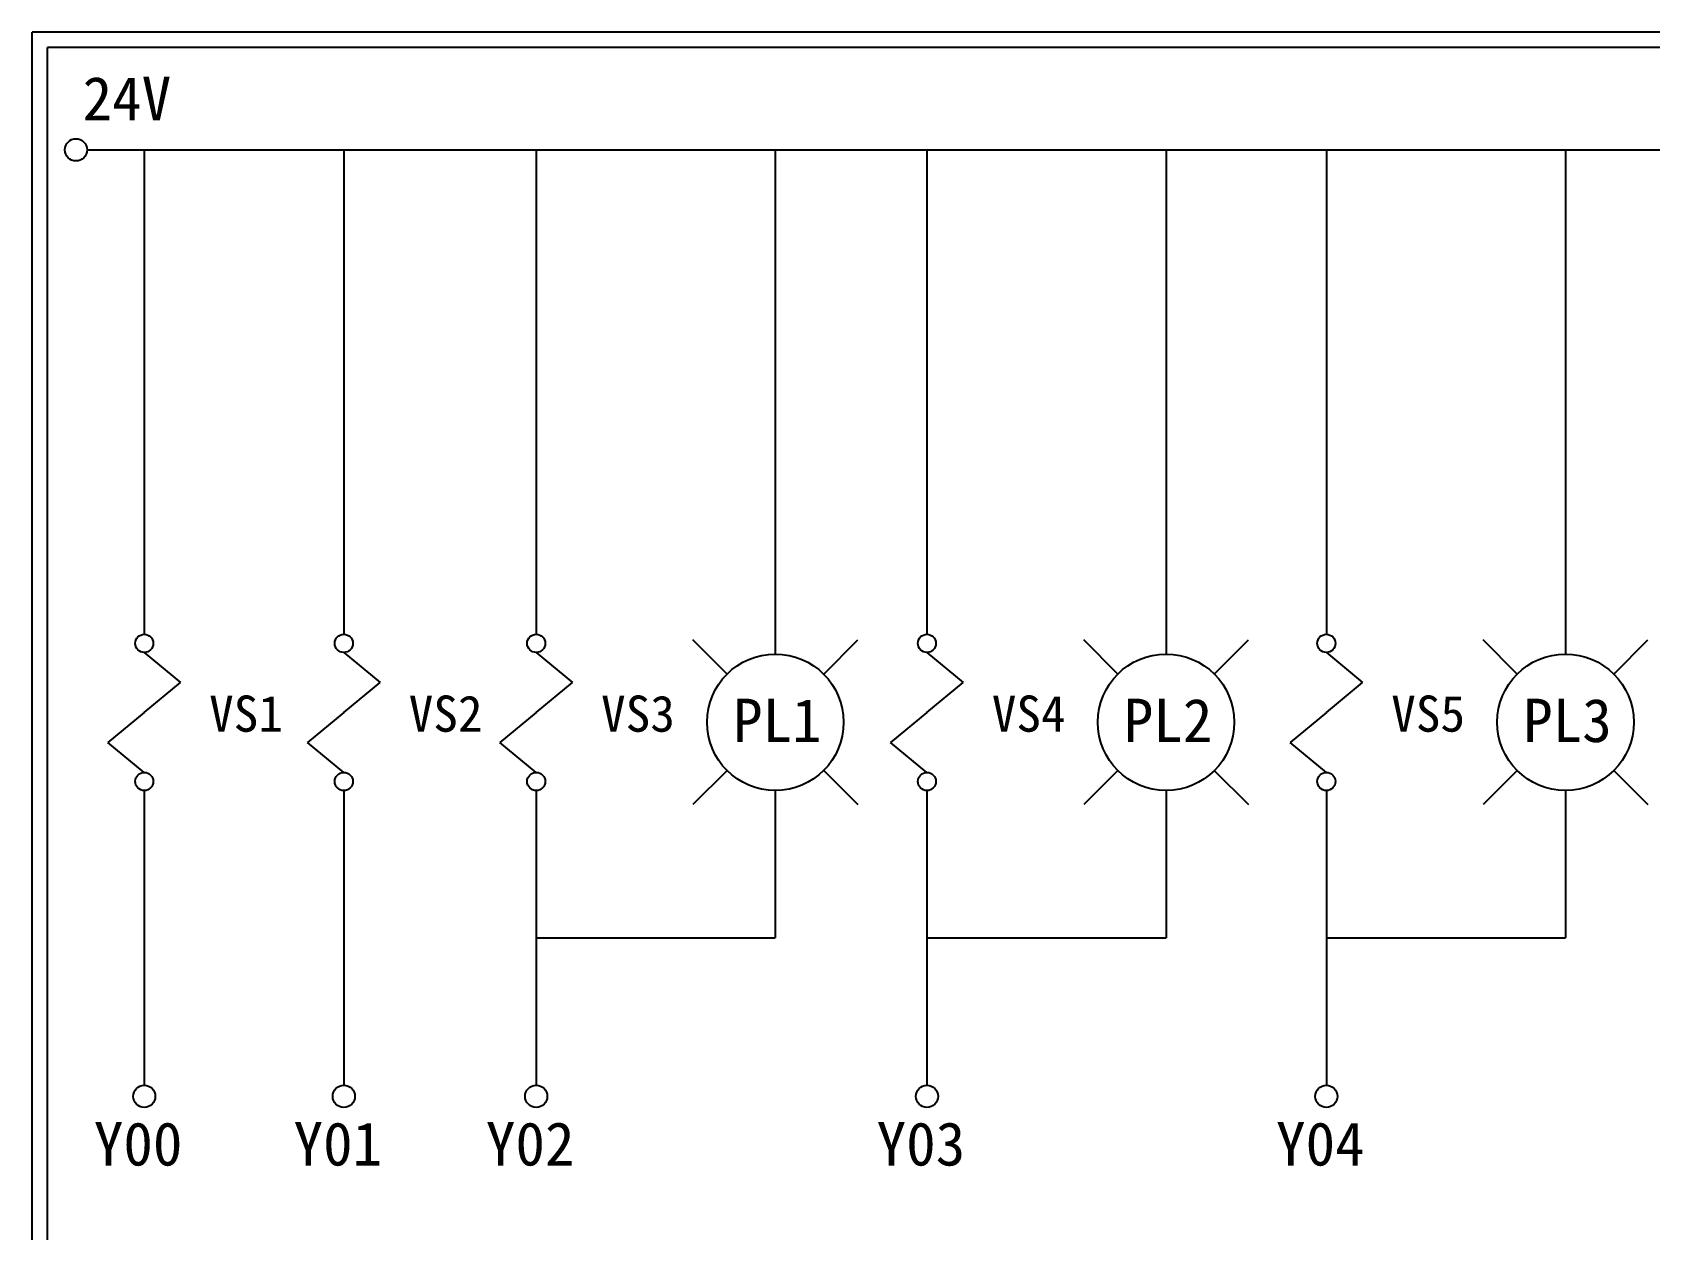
# Model space of a CAD drawing. Extents: x 926 to 1213, y 3 to 207.
# Drawn here: x 925.7 to 1059.8, y 107.6 to 207 of the extents above; entities that cross this region are included whole.
import ezdxf

# ---------------------------------------------------------------- set-up
doc = ezdxf.new("R2010")
doc.units = 0
doc.layers.get('0').update_dxf_attribs({"linetype": 'CONTINUOUS'})
doc.layers.add('圖框層', color=7, linetype='CONTINUOUS')
doc.layers.add('標尺寸層', color=3, linetype='CONTINUOUS')
doc.styles.add('STSL', font='KAIU.TTF')

msp = doc.modelspace()

# ---------------------------------------------------------------- linework, layer by layer
for p, q in [((983.35, 153.73), (980.52, 156.56)), ((991.36, 153.73), (994.18, 156.56)), ((1015.75, 153.73), (1012.92, 156.56)), ((1023.75, 153.73), (1026.58, 156.56)), ((1048.87, 153.73), (1046.04, 156.56)), ((1056.88, 153.73), (1059.7, 156.56)), ((983.35, 145.72), (980.52, 142.9)), ((991.36, 145.72), (994.18, 142.9)), ((1015.75, 145.73), (1012.92, 142.9)), ((1023.75, 145.73), (1026.58, 142.9)), ((1048.87, 145.73), (1046.04, 142.9)), ((1056.88, 145.73), (1059.7, 142.9))]:
    msp.add_line(p, q)
at = {"layer": '圖框層', "color": 7}
for p, q in [((1212.74, 206.97), (925.74, 206.97)), ((925.74, 3), (925.74, 206.97)), ((1211.49, 205.72), (926.99, 205.72)), ((926.99, 4.25), (926.99, 205.72))]:
    msp.add_line(p, q, dxfattribs=at)
at = {"layer": '標尺寸層', "color": 7}
for p, q in [((930.28, 197.22), (1207.88, 197.22)), ((935.02, 197.22), (935.02, 157.03)), ((951.57, 197.22), (951.57, 157.03)), ((967.52, 197.22), (967.52, 157.03)), ((987.35, 197.22), (987.35, 155.39)), ((999.92, 197.22), (999.92, 157.03)), ((1019.75, 197.22), (1019.75, 155.39)), ((1033.04, 197.22), (1033.04, 157.03)), ((1052.87, 197.22), (1052.87, 155.39)), ((935.02, 155.53), (938.02, 153.04)), ((951.57, 155.53), (954.57, 153.04)), ((967.52, 155.53), (970.52, 153.04)), ((999.92, 155.53), (1002.92, 153.04)), ((1033.04, 155.53), (1036.04, 153.04)), ((935.02, 150.55), (938.02, 153.04)), ((951.57, 150.55), (954.57, 153.04)), ((967.52, 150.55), (970.52, 153.04)), ((999.92, 150.55), (1002.92, 153.04)), ((1033.04, 150.55), (1036.04, 153.04)), ((935.02, 150.55), (932.01, 148.06)), ((951.57, 150.55), (948.56, 148.06)), ((967.52, 150.55), (964.51, 148.06)), ((999.92, 150.55), (996.91, 148.06)), ((1033.04, 150.55), (1030.03, 148.06)), ((935.02, 145.57), (932.01, 148.06)), ((951.57, 145.57), (948.56, 148.06)), ((967.52, 145.57), (964.51, 148.06)), ((999.92, 145.57), (996.91, 148.06)), ((1033.04, 145.57), (1030.03, 148.06)), ((935.02, 144.07), (935.02, 119.62)), ((951.57, 144.07), (951.57, 119.62)), ((967.52, 144.07), (967.52, 119.62)), ((987.35, 144.07), (987.35, 131.84)), ((999.92, 144.07), (999.92, 119.62)), ((1019.75, 144.07), (1019.75, 131.84)), ((1033.04, 144.07), (1033.04, 119.62)), ((1052.87, 144.07), (1052.87, 131.84))]:
    msp.add_line(p, q, dxfattribs=at)
at = {"layer": '標尺寸層'}
for p, q in [((967.52, 131.84), (987.35, 131.84)), ((999.92, 131.84), (1019.75, 131.84)), ((1033.04, 131.84), (1052.87, 131.84))]:
    msp.add_line(p, q, dxfattribs=at)
at = {"layer": '標尺寸層', "color": 7}
for centre, radius in [((929.36, 197.22), 0.92), ((935.02, 156.28), 0.751), ((951.57, 156.28), 0.751), ((967.52, 156.28), 0.751), ((999.92, 156.28), 0.751), ((1033.04, 156.28), 0.751), ((987.35, 149.73), 5.66), ((1019.75, 149.73), 5.66), ((1052.87, 149.73), 5.66), ((935.02, 144.82), 0.751), ((951.57, 144.82), 0.751), ((967.52, 144.82), 0.751), ((999.92, 144.82), 0.751), ((1033.04, 144.82), 0.751), ((935.02, 118.7), 0.92), ((951.57, 118.7), 0.92), ((967.52, 118.7), 0.92), ((999.92, 118.7), 0.92), ((1033.04, 118.7), 0.92)]:
    msp.add_circle(centre, radius, dxfattribs=at)

# ---------------------------------------------------------------- texts
at = {"layer": '圖框層', "color": 4, "style": 'STSL'}
for s, height, p in [('24V', 3.6, (929.91, 199.68)), ('VS1', 3, (940.4, 148.95)), ('VS2', 3, (956.95, 148.95)), ('VS3', 3, (972.9, 148.95)), ('PL1', 3.6, (983.84, 148.09)), ('VS4', 3, (1005.3, 148.95)), ('PL2', 3.6, (1016.24, 148.09)), ('VS5', 3, (1038.42, 148.95)), ('PL3', 3.6, (1049.36, 148.09)), ('Y00', 3.6, (930.84, 112.96)), ('Y01', 3.6, (947.4, 112.96)), ('Y02', 3.6, (963.35, 112.96)), ('Y03', 3.6, (995.75, 112.96)), ('Y04', 3.6, (1028.87, 112.96))]:
    msp.add_text(s, height=height, dxfattribs=at).set_placement(p)

doc.saveas('drawing.dxf')
